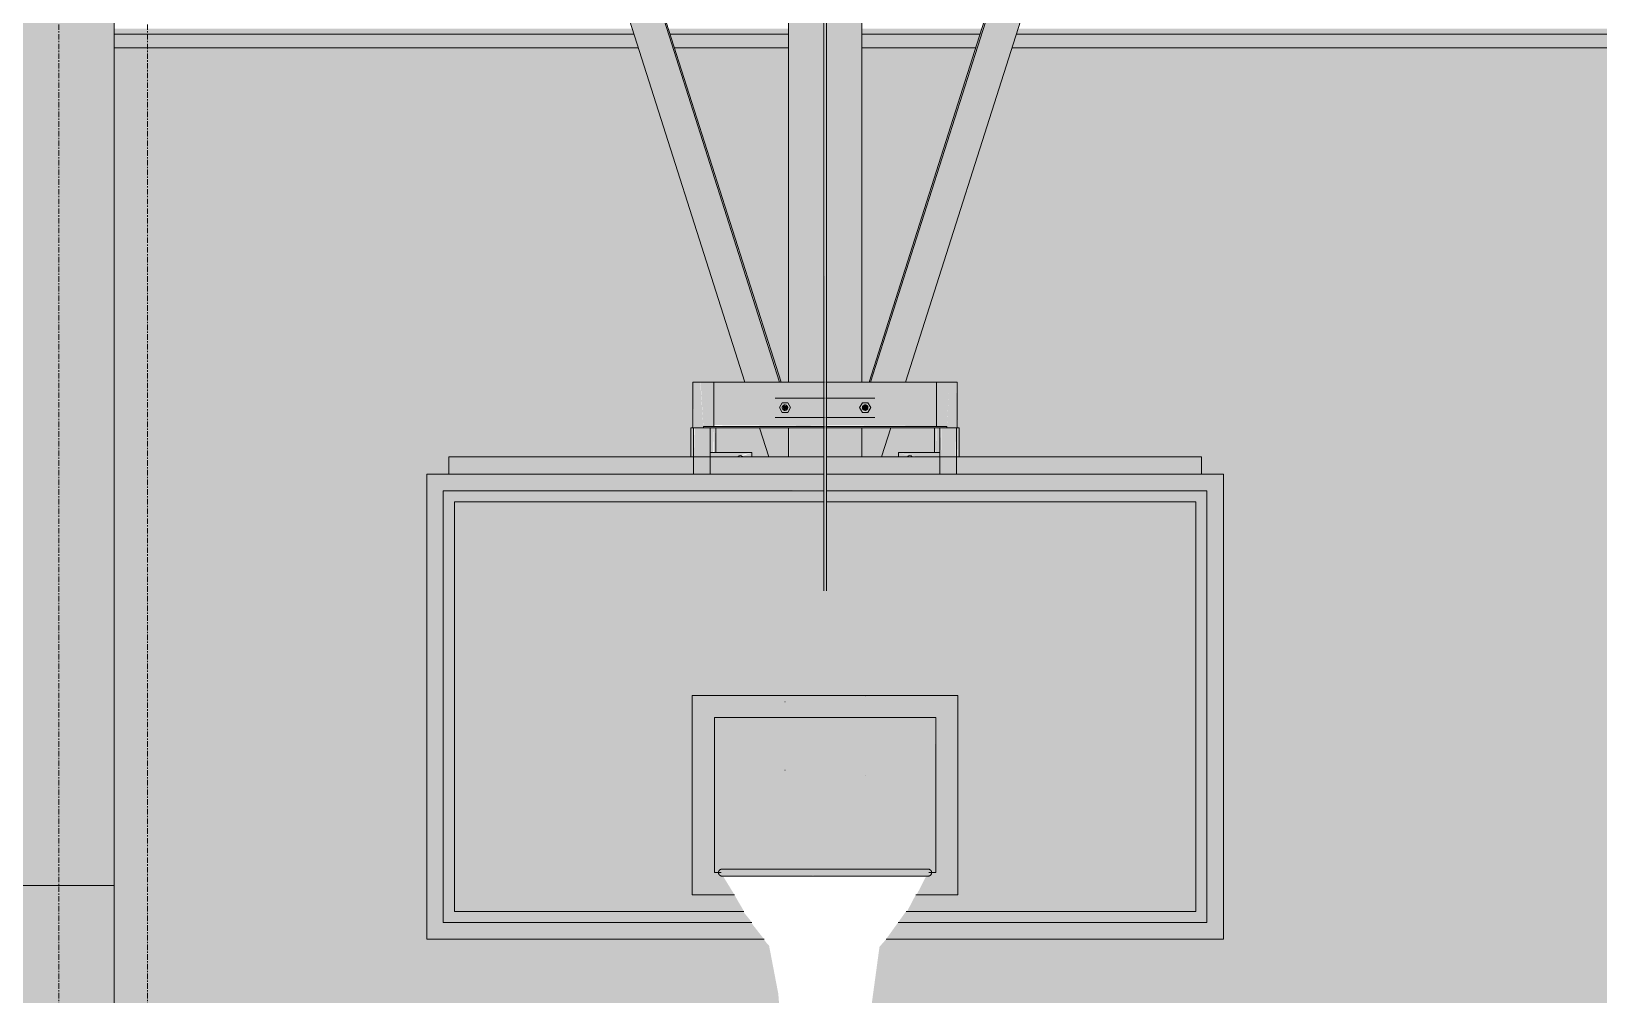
# Model space of a CAD drawing. Header units: inches. Extents: x -55396 to -733, y -290 to 853.
# Drawn here: x -13586.5 to -13444.9, y 109 to 196 of the extents above; entities that cross this region are included whole.
import ezdxf

# ---------------------------------------------------------------- set-up
doc = ezdxf.new("R2010")
doc.units = ezdxf.units.IN
doc.header["$MEASUREMENT"] = 0
doc.linetypes.add('Grid Line 1_2_', pattern=[0.875, 0.5, -0.125, 0.125, -0.125])
for name, color, linetype, lineweight in [('A-WALL-PATT', 111, 'Continuous', 25), ('L-SITE-WALL', 31, 'Continuous', 9), ('Q-SPCQ', 91, 'Continuous', 9), ('S-BEAM', 12, 'Continuous', 9), ('S-GRID', 1, 'Continuous', 9)]:
    doc.layers.add(name, color=color, linetype=linetype, lineweight=lineweight)
pattern_1 = [(90, (-37026.9, -1108), (-193, -193), [48, -145]), (180, (-37026.9, -1108), (-2e-14, -193), [96.25, -96.75]), (270, (-37123.16, -1060), (-193, -193), [48, -145]), (180, (-37026.9, -1060), (-2e-14, -193), [96.25, -96.75]), (270, (-37123.4, -1060), (-193, -193), [48, -145]), (180, (-37123.4, -1060), (-2e-14, -193), [96.25, -96.75]), (90, (-37219.66, -1108), (-193, -193), [48, -145]), (180, (-37123.4, -1108), (-2e-14, -193), [96.25, -96.75]), (90, (-37074.9, -1059.75), (-193, -193), [48, -145]), (180, (-37026.66, -1059.75), (-2e-14, -193), [48.25, -144.75]), (180, (-37026.66, -1011.75), (-2e-14, -193), [48.25, -144.75]), (90, (-37171.4, -1059.75), (-193, -193), [48, -145]), (180, (-37075.16, -1059.75), (-2e-14, -193), [96.25, -96.75]), (270, (-37075.16, -1011.75), (-193, -193), [48, -145]), (180, (-37075.16, -1011.75), (-2e-14, -193), [96.25, -96.75]), (180, (-37171.66, -1059.75), (-2e-14, -193), [48, -145]), (270, (-37171.66, -1011.75), (-193, -193), [48, -145]), (180, (-37171.66, -1011.75), (-2e-14, -193), [48, -145]), (90, (-37026.9, -1011.5), (-193, -193), [48, -145]), (180, (-37026.9, -1011.5), (-2e-14, -193), [96.25, -96.75]), (270, (-37123.16, -963.5), (-193, -193), [48, -145]), (180, (-37026.9, -963.5), (-2e-14, -193), [96.25, -96.75]), (270, (-37123.4, -963.5), (-193, -193), [48, -145]), (180, (-37123.4, -963.5), (-2e-14, -193), [96.25, -96.75]), (270, (-37219.66, -963.5), (-193, -193), [48, -145]), (180, (-37123.4, -1011.5), (-2e-14, -193), [96.25, -96.75]), (90, (-37074.9, -963.25), (-193, -193), [48, -145]), (180, (-37026.66, -963.25), (-2e-14, -193), [48.25, -144.75]), (180, (-37026.66, -915.25), (-2e-14, -193), [48.25, -144.75]), (90, (-37171.4, -963.25), (-193, -193), [48, -145]), (180, (-37075.16, -963.25), (-2e-14, -193), [96.25, -96.75]), (270, (-37075.16, -915.25), (-193, -193), [48, -145]), (180, (-37075.16, -915.25), (-2e-14, -193), [96.25, -96.75]), (180, (-37171.66, -963.25), (-2e-14, -193), [48, -145]), (270, (-37171.66, -915.25), (-193, -193), [48, -145]), (180, (-37171.66, -915.25), (-2e-14, -193), [48, -145])]

# ---------------------------------------------------------------- blocks, each defined once
blk = doc.blocks.new('Basketball_Backstop-Performance_Sports_Systems-3103-Ceiling_Hung - 27_-0_ to 27_-11 7_8_-652462-Section 6')
at = {"layer": 'Q-SPCQ'}
h = blk.add_hatch(color=256, dxfattribs=at)
h.paths.add_polyline_path([(-25625.39, 157.56), (-25625.39, 160.19), (-25628.11, 160.19), (-25627.27, 157.56)], flags=0)
h.paths.add_polyline_path([(-25626.29, 164.31), (-25663.62, 281.37), (-25665.19, 281.37), (-25666.61, 280.92), (-25629.43, 164.31)], flags=0)
for points in [[(-25626.29, 164.31), (-25626.15, 164.31), (-25663.49, 281.37), (-25663.62, 281.37), (-25626.29, 164.31)], [(-25618.19, 164.31), (-25618.06, 164.31), (-25580.73, 281.37), (-25580.86, 281.37), (-25618.19, 164.31)], [(-25622.17, 145.86), (-25622.06, 145.96), (-25622.04, 146.07), (-25622.11, 208.89), (-25622.17, 208.88), (-25622.17, 149.67)], [(-25625.92, 161.78), (-25625.62, 161.82), (-25625.58, 162.12), (-25625.92, 162.22), (-25626.02, 162.12)], [(-25618.55, 161.75), (-25618.33, 161.87), (-25618.3, 162), (-25618.48, 162.24), (-25618.73, 162.18), (-25618.8, 162), (-25618.73, 161.82)], [(-25634.29, 157.56), (-25634.05, 157.56), (-25634.11, 160.19), (-25634.3, 160.19), (-25634.3, 157.56)], [(-25634.04, 157.56), (-25633.92, 157.56), (-25633.99, 160.19), (-25634.05, 160.19), (-25634.05, 157.56)], [(-25633.92, 157.56), (-25632.67, 157.56), (-25632.67, 160.19), (-25633.92, 160.19), (-25633.92, 159.43)], [(-25632.67, 157.56), (-25632.55, 157.62), (-25632.61, 160.19), (-25632.67, 160.19), (-25632.67, 157.56)], [(-25632.3, 157.94), (-25632.3, 160.19), (-25632.55, 160.19), (-25632.55, 157.94)], [(-25632.06, 157.94), (-25632.05, 157.94), (-25632.12, 160.19), (-25632.3, 160.19), (-25632.22, 157.94), (-25632.06, 157.94)], [(-25612.1, 157.94), (-25612.05, 157.94), (-25612.11, 160.19), (-25612.3, 160.19), (-25612.22, 157.94), (-25612.11, 157.94)], [(-25612.05, 157.94), (-25611.8, 157.94), (-25611.8, 160.19), (-25612.05, 160.19), (-25612.05, 159.43)], [(-25611.67, 157.56), (-25611.74, 160.19), (-25611.8, 160.19), (-25611.73, 157.56), (-25611.7, 157.56)], [(-25610.42, 157.56), (-25610.42, 160.19), (-25611.67, 160.19), (-25611.67, 157.56)], [(-25610.3, 157.56), (-25610.3, 157.56), (-25610.36, 160.19), (-25610.42, 160.19), (-25610.36, 157.56), (-25610.31, 157.56)], [(-25610.05, 157.56), (-25610.12, 160.19), (-25610.3, 160.19), (-25610.22, 157.56), (-25610.06, 157.56)], [(-25612.79, 120), (-25612.59, 120.16), (-25612.85, 120.27), (-25613.29, 120.31), (-25614.04, 120.26), (-25617.03, 120.28), (-25617.03, 120.25), (-25619.2, 120.31), (-25621.09, 120.26), (-25623.18, 120.31), (-25625.37, 120.28), (-25626.98, 120.31), (-25629.85, 120.3), (-25631.5, 120.27), (-25631.76, 120.16), (-25631.5, 120), (-25612.85, 120)], [(-25621.17, 119.69), (-25618.26, 119.71), (-25616.56, 119.71), (-25613.51, 119.69), (-25612.85, 119.73), (-25612.59, 119.84), (-25612.85, 120), (-25631.56, 120), (-25631.76, 119.84), (-25631.5, 119.73), (-25631, 119.69), (-25629.52, 119.72), (-25627.32, 119.72), (-25625.2, 119.69), (-25625.15, 119.69), (-25623.26, 119.74), (-25621.22, 119.69)]]:
    blk.add_hatch(color=256, dxfattribs=at).paths.add_polyline_path(points, flags=0)
h = blk.add_hatch(color=256, dxfattribs=at)
h.paths.add_polyline_path([(-25622.39, 157.56), (-25622.29, 157.56), (-25622.29, 160.19), (-25625.39, 160.19), (-25625.37, 157.56), (-25623.03, 157.56)], flags=0)
h.paths.add_polyline_path([(-25622.04, 157.56), (-25618.96, 157.56), (-25618.97, 160.19), (-25622.04, 160.19), (-25622.04, 159.43)], flags=0)
h.paths.add_polyline_path([(-25621.57, 164.31), (-25618.86, 164.31), (-25618.94, 224.79), (-25619.94, 224.75), (-25622.01, 224.75), (-25621.98, 213.06), (-25621.67, 213.06), (-25621.67, 211.92), (-25621.79, 211.92), (-25621.79, 211.69), (-25621.67, 211.64), (-25621.67, 210.67), (-25621.23, 210.67), (-25621.23, 210.42), (-25621.11, 210.36), (-25621.11, 209.94), (-25621.23, 209.94), (-25621.32, 209.7), (-25621.67, 209.64), (-25621.67, 208.57), (-25621.79, 208.57), (-25621.86, 208.56), (-25621.98, 208.56), (-25622.04, 164.31)], flags=0)
h.paths.add_polyline_path([(-25622.36, 208.88), (-25622.29, 209.12), (-25622.36, 209.06)], flags=0)
h.paths.add_polyline_path([(-25623.32, 224.76), (-25623.66, 224.79), (-25623.48, 224.77)], flags=0)
h.paths.add_polyline_path([(-25625.49, 164.31), (-25622.29, 164.31), (-25622.36, 208.56), (-25622.48, 208.57), (-25622.54, 208.57), (-25622.67, 208.57), (-25622.67, 209.75), (-25623.11, 209.75), (-25623.11, 209.94), (-25623.23, 210.01), (-25623.23, 210.42), (-25623.11, 210.42), (-25623.03, 210.62), (-25622.67, 210.7), (-25622.67, 211.69), (-25622.54, 211.69), (-25622.54, 211.92), (-25622.67, 211.92), (-25622.67, 213.06), (-25622.36, 213.14), (-25622.33, 224.75), (-25625.49, 224.75), (-25625.49, 164.31)], flags=0)
h.paths.add_polyline_path([(-25621.81, 210.42), (-25621.79, 210.42), (-25621.86, 210.42)], flags=0)
h.paths.add_polyline_path([(-25622.36, 210.93), (-25622.33, 210.94), (-25622.36, 210.94)], flags=0)
h.paths.add_polyline_path([(-25622.01, 211.46), (-25621.98, 211.51), (-25622.01, 211.48)], flags=0)
h.paths.add_polyline_path([(-25622.61, 213.77), (-25622.58, 213.93), (-25622.39, 213.83)], flags=0)
h.paths.add_polyline_path([(-25621.02, 225.24), (-25620.87, 225.2), (-25620.88, 225.23)], flags=0)
h.paths.add_polyline_path([(-25619.8, 225.19), (-25618.86, 225.25), (-25618.86, 281.37), (-25621.23, 281.29), (-25621.23, 281.18), (-25621.11, 281.11), (-25621.11, 280.7), (-25621.23, 280.7), (-25621.32, 280.45), (-25621.67, 280.45), (-25621.67, 279.24), (-25621.23, 279.24), (-25621.23, 278.99), (-25621.11, 278.93), (-25621.11, 278.51), (-25621.23, 278.51), (-25621.32, 278.26), (-25621.67, 278.21), (-25621.67, 277.14), (-25621.79, 277.14), (-25621.86, 277.13), (-25621.98, 277.13), (-25622.01, 225.25), (-25619.83, 225.2)], flags=0)
h.paths.add_polyline_path([(-25622.36, 277.45), (-25622.33, 277.63), (-25622.36, 277.63)], flags=0)
h.paths.add_polyline_path([(-25623.66, 225.19), (-25622.33, 225.25), (-25622.36, 277.13), (-25622.48, 277.14), (-25622.54, 277.14), (-25622.67, 277.14), (-25622.67, 278.31), (-25623.11, 278.31), (-25623.11, 278.51), (-25623.23, 278.57), (-25623.23, 278.99), (-25623.11, 279.06), (-25623.02, 279.19), (-25622.67, 279.19), (-25622.67, 280.43), (-25623.11, 280.43), (-25623.11, 280.7), (-25623.23, 280.76), (-25623.23, 281.18), (-25623.11, 281.19), (-25623.11, 281.37), (-25625.49, 281.37), (-25625.45, 225.23), (-25624.85, 225.23), (-25623.56, 225.2)], flags=0)
h.paths.add_polyline_path([(-25622.54, 278.99), (-25622.48, 279.06), (-25622.54, 278.99)], flags=0)
h.paths.add_polyline_path([(-25621.86, 278.99), (-25621.79, 279.06), (-25621.86, 279.06)], flags=0)
h.paths.add_polyline_path([(-25622.36, 279.5), (-25622.32, 279.58), (-25622.36, 279.51)], flags=0)
h.paths.add_polyline_path([(-25622.02, 280.02), (-25621.98, 280.08), (-25622.02, 280.05)], flags=0)
h = blk.add_hatch(color=256, dxfattribs=at)
h.paths.add_polyline_path([(-25617.08, 157.56), (-25616.24, 160.19), (-25618.96, 160.19), (-25618.96, 157.56)], flags=0)
h.paths.add_polyline_path([(-25618.06, 164.31), (-25614.92, 164.31), (-25577.74, 280.92), (-25579.16, 281.37), (-25580.73, 281.37), (-25618.06, 164.31)], flags=0)
h = blk.add_hatch(color=256, dxfattribs=at)
h.paths.add_polyline_path([(-25622.17, 208.89), (-25622.23, 209.06), (-25622.23, 209.01), (-25622.17, 208.9)], flags=0)
h.paths.add_polyline_path([(-25622.17, 145.86), (-25622.23, 208.89), (-25622.29, 208.88), (-25622.23, 145.88), (-25622.2, 145.86)], flags=0)
h = blk.add_hatch(color=256, dxfattribs=at)
h.paths.add_polyline_path([(-25633.42, 164.31), (-25633.17, 160.31), (-25632.24, 160.31), (-25632.27, 164.31), (-25633.17, 164.31)], flags=0)
h.paths.add_polyline_path([(-25634.01, 160.19), (-25633.17, 160.19), (-25633.45, 164.31), (-25634.11, 164.31), (-25634.03, 160.19)], flags=0)
h = blk.add_hatch(color=256, dxfattribs=at)
h.paths.add_polyline_path([(-25612.11, 160.44), (-25612.11, 164.31), (-25622.04, 164.31), (-25622.04, 160.44), (-25612.24, 160.44)], flags=0)
h.paths.add_polyline_path([(-25629.52, 160.44), (-25622.29, 160.44), (-25622.29, 164.31), (-25632.24, 164.31), (-25632.24, 160.44)], flags=0)
h.paths.add_polyline_path([(-25625.58, 162.12), (-25625.62, 161.82), (-25625.94, 161.84), (-25626.02, 162.12), (-25625.85, 162.2)], flags=0)
h.paths.add_polyline_path([(-25626.05, 161.56), (-25625.8, 161.75), (-25625.55, 161.56), (-25625.58, 161.87), (-25625.29, 162), (-25625.58, 162.12), (-25625.58, 162.41), (-25625.8, 162.25), (-25626.05, 162.44), (-25626.02, 162.12), (-25626.3, 162), (-25626.02, 161.87), (-25626.03, 161.75)], flags=0)
h.paths.add_polyline_path([(-25626.05, 161.56), (-25626.3, 162), (-25626.02, 162.44), (-25625.55, 162.44), (-25625.29, 162), (-25625.58, 161.56), (-25626.02, 161.56)], flags=0)
h.paths.add_polyline_path([(-25618.3, 161.56), (-25618.73, 161.62), (-25618.55, 161.75), (-25618.33, 161.59)], flags=0)
h.paths.add_polyline_path([(-25618.8, 162.44), (-25618.8, 162.11), (-25619.05, 162), (-25618.91, 162.25)], flags=0)
h.paths.add_polyline_path([(-25618.3, 162.44), (-25618.55, 162.25), (-25618.77, 162.44), (-25618.33, 162.44)], flags=0)
h.paths.add_polyline_path([(-25618.04, 162), (-25618.33, 162.12), (-25618.3, 162.44), (-25618.19, 162.25)], flags=0)
h.paths.add_polyline_path([(-25618.3, 161.56), (-25618.3, 161.89), (-25618.04, 162), (-25618.19, 161.75)], flags=0)
h.paths.add_polyline_path([(-25618.8, 161.56), (-25619.05, 162), (-25618.77, 161.82), (-25618.78, 161.75)], flags=0)
h.paths.add_polyline_path([(-25618.55, 161.75), (-25618.77, 161.92), (-25618.77, 162.08), (-25618.73, 162.18), (-25618.48, 162.24), (-25618.3, 162), (-25618.42, 161.82), (-25618.52, 161.77)], flags=0)
h = blk.add_hatch(color=256, dxfattribs=at)
h.paths.add_polyline_path([(-25610.93, 164.31), (-25612.11, 164.31), (-25612.08, 160.31), (-25611.17, 160.31)], flags=0)
h.paths.add_polyline_path([(-25610.27, 160.19), (-25610.24, 160.19), (-25610.32, 164.31), (-25610.93, 164.31), (-25611.17, 160.19), (-25610.27, 160.19)], flags=0)
h = blk.add_hatch(color=256, dxfattribs=at)
h.paths.add_polyline_path([(-25618.3, 161.56), (-25618.04, 162), (-25618.33, 161.82), (-25618.3, 161.58)], flags=0)
h.paths.add_polyline_path([(-25618.3, 161.56), (-25618.55, 161.75), (-25618.73, 161.56), (-25618.33, 161.56)], flags=0)
h.paths.add_polyline_path([(-25626.05, 161.56), (-25625.55, 161.56), (-25625.8, 161.75)], flags=0)
h.paths.add_polyline_path([(-25626.05, 162.44), (-25625.8, 162.25), (-25625.55, 162.44)], flags=0)
h.paths.add_polyline_path([(-25626.3, 162), (-25626.02, 162.12), (-25626.05, 162.44), (-25626.23, 162.12)], flags=0)
h.paths.add_polyline_path([(-25626.05, 161.56), (-25626.02, 161.87), (-25626.3, 162), (-25626.18, 161.78)], flags=0)
h.paths.add_polyline_path([(-25618.8, 161.56), (-25618.8, 161.89), (-25619.05, 162), (-25618.95, 161.82)], flags=0)
h.paths.add_polyline_path([(-25625.55, 161.56), (-25625.29, 162), (-25625.58, 161.87), (-25625.57, 161.78)], flags=0)
h.paths.add_polyline_path([(-25618.3, 162.44), (-25618.8, 162.44), (-25618.55, 162.25)], flags=0)
h.paths.add_polyline_path([(-25618.04, 162), (-25618.3, 162.42), (-25618.3, 162.11)], flags=0)
h.paths.add_polyline_path([(-25619.05, 162), (-25618.77, 162.16), (-25618.8, 162.44), (-25619.02, 162.06)], flags=0)
h.paths.add_polyline_path([(-25625.29, 162), (-25625.55, 162.44), (-25625.58, 162.12)], flags=0)
h = blk.add_hatch(color=256, dxfattribs=at)
h.paths.add_polyline_path([(-25632.06, 160.19), (-25622.29, 160.19), (-25622.29, 160.31), (-25633.17, 160.31), (-25633.17, 160.19), (-25632.06, 160.19)], flags=0)
h.paths.add_polyline_path([(-25611.17, 160.19), (-25611.17, 160.31), (-25622.04, 160.31), (-25622.04, 160.19), (-25611.67, 160.19)], flags=0)
h = blk.add_hatch(color=256, dxfattribs=at)
h.paths.add_polyline_path([(-25612.11, 160.31), (-25612.11, 160.44), (-25622.04, 160.36), (-25622.04, 160.31), (-25612.24, 160.31)], flags=0)
h.paths.add_polyline_path([(-25625.2, 160.31), (-25622.29, 160.39), (-25622.29, 160.44), (-25632.24, 160.35), (-25632.24, 160.31), (-25629.52, 160.31)], flags=0)
h = blk.add_hatch(color=256, dxfattribs=at)
h.paths.add_polyline_path([(-25656.17, 156), (-25622.29, 156), (-25622.29, 157.56), (-25656.17, 157.56)], flags=0)
h.paths.add_polyline_path([(-25593.09, 156), (-25588.17, 156), (-25588.17, 157.56), (-25622.04, 157.56), (-25622.04, 156), (-25594.17, 156)], flags=0)
h = blk.add_hatch(color=256, dxfattribs=at)
h.paths.add_polyline_path([(-25628.8, 157.94), (-25629.68, 157.62), (-25629.52, 157.56), (-25628.8, 157.56)], flags=0)
h.paths.add_polyline_path([(-25632.55, 157.56), (-25629.98, 157.62), (-25629.89, 157.68), (-25628.8, 157.94), (-25632.55, 157.94)], flags=0)
h.paths.add_polyline_path([(-25611.8, 157.56), (-25611.8, 157.94), (-25615.55, 157.94), (-25613.8, 157.56), (-25612.24, 157.56)], flags=0)
h.paths.add_polyline_path([(-25614.71, 157.56), (-25614.57, 157.68), (-25615.55, 157.94), (-25615.55, 157.56), (-25614.8, 157.56)], flags=0)
h = blk.add_hatch(color=256, dxfattribs=at)
h.paths.add_polyline_path([(-25616.6, 114), (-25586.17, 114), (-25586.17, 156), (-25622.04, 156), (-25622.04, 154.5), (-25587.67, 154.5), (-25587.67, 115.5), (-25615.58, 115.49), (-25616.65, 114)], flags=0)
h.paths.add_polyline_path([(-25627.97, 114), (-25627.7, 114), (-25628.87, 115.5), (-25656.67, 115.5), (-25656.67, 154.5), (-25622.29, 154.55), (-25622.29, 156), (-25658.17, 156), (-25658.17, 114), (-25627.99, 114)], flags=0)
h = blk.add_hatch(color=256, dxfattribs=at)
h.paths.add_polyline_path([(-25612.24, 115.5), (-25587.67, 115.5), (-25587.67, 154.5), (-25622.04, 154.5), (-25622.04, 153.5), (-25588.67, 153.5), (-25588.67, 116.5), (-25614.86, 116.5), (-25615.57, 115.5), (-25613.93, 115.5)], flags=0)
h.paths.add_polyline_path([(-25633.84, 115.5), (-25628.78, 115.5), (-25629.59, 116.5), (-25655.67, 116.5), (-25655.67, 153.5), (-25622.29, 153.5), (-25622.29, 154.5), (-25656.67, 154.5), (-25656.67, 115.5), (-25638.16, 115.5)], flags=0)
h.paths.add_polyline_path([(-25630.57, 118), (-25630.37, 118.01), (-25631.42, 119.72), (-25631.61, 119.78), (-25631.76, 119.84), (-25631.56, 120), (-25632.17, 120), (-25632.17, 134), (-25612.17, 134), (-25612.24, 120), (-25612.73, 119.95), (-25612.59, 119.84), (-25613.09, 119.58), (-25613.9, 118), (-25610.17, 118), (-25610.17, 136), (-25634.17, 136), (-25634.17, 118), (-25631.19, 118)], flags=0)
h = blk.add_hatch(color=256, dxfattribs=at)
h.paths.add_polyline_path([(-25655.67, 116.5), (-25629.52, 116.54), (-25630, 117.35), (-25630.37, 118), (-25634.17, 118), (-25634.17, 136), (-25610.17, 136), (-25610.17, 118), (-25613.98, 118), (-25614.76, 116.5), (-25588.67, 116.5), (-25588.67, 153.5), (-25622.04, 153.5), (-25622.11, 145.88), (-25622.23, 145.88), (-25622.29, 146.07), (-25622.29, 153.5), (-25655.67, 153.5), (-25655.67, 120.37)], flags=0)
h.paths.add_polyline_path([(-25612.24, 120), (-25612.17, 120), (-25612.24, 134), (-25632.17, 134), (-25632.17, 120), (-25631.56, 120), (-25631.76, 120.16), (-25631.25, 120.29), (-25630.24, 120.31), (-25618.27, 120.31), (-25612.79, 120.24), (-25612.64, 120.12), (-25612.72, 120), (-25612.59, 120)], flags=0)
for p, q in [((-25629.43, 164.31), (-25666.61, 280.92)), ((-25626.29, 164.31), (-25663.62, 281.37)), ((-25626.15, 164.31), (-25663.49, 281.37)), ((-25580.86, 281.37), (-25618.19, 164.31)), ((-25618.06, 164.31), (-25580.73, 281.37)), ((-25614.92, 164.31), (-25577.74, 280.92)), ((-25625.49, 224.84), (-25625.49, 164.31)), ((-25618.86, 164.31), (-25618.86, 224.84)), ((-25622.29, 208.89), (-25622.29, 145.46)), ((-25622.04, 145.46), (-25622.04, 208.89)), ((-25634.11, 164.31), (-25634.11, 160.19)), ((-25634.11, 164.31), (-25632.24, 164.31)), ((-25632.24, 160.31), (-25632.24, 164.31)), ((-25622.22, 164.31), (-25632.24, 164.31)), ((-25612.11, 164.31), (-25622.12, 164.31)), ((-25612.11, 164.31), (-25612.11, 160.31)), ((-25612.11, 164.31), (-25610.24, 164.31)), ((-25610.24, 160.19), (-25610.24, 164.31)), ((-25622.22, 162.87), (-25626.67, 162.87)), ((-25617.67, 162.87), (-25622.12, 162.87)), ((-25626.05, 162.44), (-25626.3, 162)), ((-25626.3, 162), (-25626.05, 161.56)), ((-25625.55, 162.44), (-25626.05, 162.44)), ((-25626.05, 161.56), (-25625.55, 161.56)), ((-25625.29, 162), (-25625.55, 162.44)), ((-25625.55, 161.56), (-25625.29, 162)), ((-25618.8, 162.44), (-25619.05, 162)), ((-25619.05, 162), (-25618.8, 161.56)), ((-25618.3, 162.44), (-25618.8, 162.44)), ((-25618.8, 161.56), (-25618.3, 161.56)), ((-25618.04, 162), (-25618.3, 162.44)), ((-25618.3, 161.56), (-25618.04, 162)), ((-25634.3, 160.19), (-25634.3, 157.56)), ((-25634.3, 160.19), (-25634.05, 160.19)), ((-25634.05, 160.19), (-25634.05, 156)), ((-25634.05, 160.19), (-25633.92, 160.19)), ((-25633.92, 160.19), (-25632.67, 160.19)), ((-25633.17, 160.19), (-25633.17, 160.31)), ((-25622.22, 160.31), (-25633.17, 160.31)), ((-25632.67, 160.19), (-25632.55, 160.19)), ((-25632.57, 160.19), (-25632.3, 160.19)), ((-25632.55, 156), (-25632.55, 160.19)), ((-25632.3, 160.19), (-25632.06, 160.19)), ((-25622.22, 160.19), (-25632.06, 160.19)), ((-25632.05, 157.94), (-25632.05, 160.19)), ((-25627.27, 157.56), (-25628.11, 160.19)), ((-25626.67, 161.12), (-25622.22, 161.12)), ((-25625.49, 160.19), (-25625.49, 157.56)), ((-25622.12, 161.12), (-25617.67, 161.12)), ((-25611.17, 160.31), (-25622.12, 160.31)), ((-25612.29, 160.19), (-25622.12, 160.19)), ((-25618.86, 157.56), (-25618.86, 160.19)), ((-25617.08, 157.56), (-25616.24, 160.19)), ((-25612.3, 160.19), (-25612.3, 157.94)), ((-25612.29, 160.19), (-25612.05, 160.19)), ((-25612.05, 160.19), (-25611.78, 160.19)), ((-25611.8, 160.19), (-25611.8, 156)), ((-25611.8, 160.19), (-25611.67, 160.19)), ((-25611.67, 160.19), (-25610.42, 160.19)), ((-25611.17, 160.31), (-25611.17, 160.19)), ((-25610.42, 160.19), (-25610.3, 160.19)), ((-25610.3, 160.19), (-25610.05, 160.19)), ((-25610.3, 156), (-25610.3, 160.19)), ((-25610.05, 157.56), (-25610.05, 160.19)), ((-25656.17, 156), (-25656.17, 157.56)), ((-25656.17, 157.56), (-25622.25, 157.56)), ((-25628.8, 157.94), (-25632.55, 157.94)), ((-25632.55, 157.94), (-25632.55, 157.56)), ((-25628.8, 157.56), (-25628.8, 157.94)), ((-25622.09, 157.56), (-25588.17, 157.56)), ((-25615.55, 157.94), (-25615.55, 157.56)), ((-25611.8, 157.94), (-25615.55, 157.94)), ((-25611.8, 157.56), (-25611.8, 157.94)), ((-25588.17, 157.56), (-25588.17, 156)), ((-25622.25, 156), (-25658.17, 156)), ((-25658.17, 156), (-25658.17, 114)), ((-25586.17, 156), (-25622.09, 156)), ((-25586.17, 114), (-25586.17, 156)), ((-25656.67, 115.5), (-25656.67, 154.5)), ((-25656.67, 154.5), (-25622.25, 154.5)), ((-25622.25, 154.5), (-25656.67, 154.5)), ((-25656.67, 154.5), (-25656.67, 115.5)), ((-25622.09, 154.5), (-25587.67, 154.5)), ((-25587.67, 154.5), (-25622.09, 154.5)), ((-25587.67, 154.5), (-25587.67, 115.5)), ((-25587.67, 115.5), (-25587.67, 154.5)), ((-25622.25, 153.5), (-25655.67, 153.5)), ((-25655.67, 153.5), (-25655.67, 116.5)), ((-25655.67, 116.5), (-25655.67, 153.5)), ((-25655.67, 153.5), (-25622.25, 153.5)), ((-25588.67, 153.5), (-25622.09, 153.5)), ((-25622.09, 153.5), (-25588.67, 153.5)), ((-25588.67, 116.5), (-25588.67, 153.5)), ((-25588.67, 153.5), (-25588.67, 116.5)), ((-25634.17, 118), (-25634.17, 136)), ((-25634.17, 136), (-25610.17, 136)), ((-25610.17, 136), (-25634.17, 136)), ((-25634.17, 136), (-25634.17, 118)), ((-25610.17, 136), (-25610.17, 118)), ((-25610.17, 118), (-25610.17, 136)), ((-25625.79, 135.44), (-25625.8, 135.44)), ((-25618.56, 135.94), (-25618.55, 135.94)), ((-25612.17, 134), (-25632.17, 134)), ((-25632.17, 134), (-25632.17, 120)), ((-25632.17, 120), (-25632.17, 134)), ((-25632.17, 134), (-25612.17, 134)), ((-25612.17, 120), (-25612.17, 134)), ((-25612.17, 134), (-25612.17, 120)), ((-25625.79, 129.25), (-25625.8, 129.25)), ((-25618.56, 128.75), (-25618.55, 128.75)), ((-25632.17, 120), (-25631.56, 120)), ((-25631.56, 120), (-25632.17, 120)), ((-25626.67, 120.31), (-25625.3, 120.31)), ((-25625.42, 120.31), (-25625.67, 120.31)), ((-25625.67, 120.3), (-25625.67, 120.31)), ((-25625.3, 120.31), (-25619.05, 120.31)), ((-25619.05, 120.31), (-25617.67, 120.31)), ((-25618.67, 120.31), (-25618.92, 120.31)), ((-25618.67, 120.31), (-25618.67, 120.3)), ((-25612.79, 120), (-25612.17, 120)), ((-25612.17, 120), (-25612.79, 120)), ((-25630.37, 118), (-25634.17, 118)), ((-25634.17, 118), (-25630.37, 118)), ((-25610.17, 118), (-25613.98, 118)), ((-25613.98, 118), (-25610.17, 118)), ((-25655.67, 116.5), (-25629.52, 116.5)), ((-25629.52, 116.5), (-25655.67, 116.5)), ((-25614.86, 116.5), (-25588.67, 116.5)), ((-25588.67, 116.5), (-25614.86, 116.5)), ((-25628.78, 115.5), (-25656.67, 115.5)), ((-25656.67, 115.5), (-25628.78, 115.5)), ((-25587.67, 115.5), (-25615.57, 115.5)), ((-25615.57, 115.5), (-25587.67, 115.5)), ((-25658.17, 114), (-25627.69, 114)), ((-25616.65, 114), (-25586.17, 114))]:
    blk.add_line(p, q, dxfattribs=at)
at = {"layer": 'Q-SPCQ', "flags": 128}
for points in [[(-25625.86, 162.24), (-25625.85, 162.24), (-25625.84, 162.25), (-25625.83, 162.25), (-25625.82, 162.25), (-25625.81, 162.25), (-25625.8, 162.25), (-25625.8, 162.25)], [(-25625.8, 161.75), (-25625.81, 161.75), (-25625.82, 161.75), (-25625.83, 161.75), (-25625.84, 161.75), (-25625.85, 161.75), (-25625.86, 161.76)], [(-25625.8, 162.25), (-25625.8, 162.25), (-25625.79, 162.25), (-25625.77, 162.25)], [(-25625.78, 161.75), (-25625.79, 161.75), (-25625.8, 161.75), (-25625.8, 161.75)], [(-25618.57, 162.25), (-25618.56, 162.25), (-25618.55, 162.25), (-25618.55, 162.25)], [(-25618.55, 161.75), (-25618.55, 161.75), (-25618.56, 161.75)], [(-25618.55, 162.25), (-25618.54, 162.25), (-25618.53, 162.25), (-25618.52, 162.25), (-25618.51, 162.25), (-25618.5, 162.25), (-25618.49, 162.24)], [(-25618.51, 161.75), (-25618.52, 161.75), (-25618.53, 161.75), (-25618.54, 161.75), (-25618.55, 161.75), (-25618.55, 161.75)], [(-25631.8, 120), (-25631.8, 120.01), (-25631.8, 120.02), (-25631.8, 120.04), (-25631.79, 120.05), (-25631.79, 120.06), (-25631.79, 120.07), (-25631.79, 120.09), (-25631.78, 120.1), (-25631.78, 120.11), (-25631.77, 120.12), (-25631.77, 120.13), (-25631.76, 120.14), (-25631.76, 120.16), (-25631.75, 120.17), (-25631.74, 120.18), (-25631.74, 120.19), (-25631.73, 120.2), (-25631.72, 120.21), (-25631.71, 120.22), (-25631.7, 120.22), (-25631.7, 120.23), (-25631.69, 120.24), (-25631.68, 120.25), (-25631.67, 120.26), (-25631.66, 120.26), (-25631.64, 120.27), (-25631.63, 120.28), (-25631.62, 120.28), (-25631.61, 120.29), (-25631.6, 120.29), (-25631.59, 120.3), (-25631.58, 120.3), (-25631.56, 120.3), (-25631.55, 120.31), (-25631.54, 120.31), (-25631.53, 120.31), (-25631.51, 120.31), (-25631.5, 120.31), (-25631.49, 120.31), (-25631.49, 120.31)], [(-25631.49, 119.69), (-25631.5, 119.69), (-25631.51, 119.69), (-25631.52, 119.69), (-25631.54, 119.69), (-25631.55, 119.69), (-25631.56, 119.7), (-25631.57, 119.7), (-25631.58, 119.7), (-25631.6, 119.71), (-25631.61, 119.71), (-25631.62, 119.72), (-25631.63, 119.72), (-25631.64, 119.73), (-25631.65, 119.74), (-25631.66, 119.74), (-25631.67, 119.75), (-25631.68, 119.76), (-25631.69, 119.77), (-25631.7, 119.77), (-25631.71, 119.78), (-25631.72, 119.79), (-25631.73, 119.8), (-25631.74, 119.81), (-25631.74, 119.82), (-25631.75, 119.83), (-25631.76, 119.84), (-25631.76, 119.85), (-25631.77, 119.86), (-25631.77, 119.88), (-25631.78, 119.89), (-25631.78, 119.9), (-25631.79, 119.91), (-25631.79, 119.92), (-25631.79, 119.93), (-25631.79, 119.95), (-25631.8, 119.96), (-25631.8, 119.97), (-25631.8, 119.98), (-25631.8, 120), (-25631.8, 120)], [(-25612.86, 120.31), (-25612.87, 120.31), (-25612.89, 120.31), (-25612.93, 120.31), (-25612.98, 120.31), (-25613.05, 120.31), (-25613.13, 120.31), (-25613.22, 120.31), (-25613.33, 120.31), (-25613.46, 120.31), (-25613.6, 120.31), (-25613.75, 120.31), (-25613.91, 120.31), (-25614.09, 120.31), (-25614.28, 120.31), (-25614.49, 120.31), (-25614.7, 120.31), (-25614.93, 120.31), (-25615.17, 120.31), (-25615.42, 120.31), (-25615.69, 120.31), (-25615.96, 120.31), (-25616.24, 120.31), (-25616.53, 120.31), (-25616.83, 120.31), (-25617.14, 120.31), (-25617.46, 120.31), (-25617.78, 120.31), (-25618.12, 120.31), (-25618.46, 120.31), (-25618.8, 120.31), (-25619.15, 120.31), (-25619.5, 120.31), (-25619.86, 120.31), (-25620.23, 120.31), (-25620.59, 120.31), (-25620.96, 120.31), (-25621.33, 120.31), (-25621.7, 120.31), (-25622.07, 120.31), (-25622.45, 120.31), (-25622.82, 120.31), (-25623.19, 120.31), (-25623.56, 120.31), (-25623.93, 120.31), (-25624.29, 120.31), (-25624.65, 120.31), (-25625.01, 120.31), (-25625.36, 120.31), (-25625.71, 120.31), (-25626.05, 120.31), (-25626.38, 120.31), (-25626.71, 120.31), (-25627.04, 120.31), (-25627.35, 120.31), (-25627.65, 120.31), (-25627.95, 120.31), (-25628.24, 120.31), (-25628.52, 120.31), (-25628.78, 120.31), (-25629.04, 120.31), (-25629.29, 120.31), (-25629.52, 120.31), (-25629.74, 120.31), (-25629.96, 120.31), (-25630.15, 120.31), (-25630.34, 120.31), (-25630.51, 120.31), (-25630.67, 120.31), (-25630.82, 120.31), (-25630.95, 120.31), (-25631.07, 120.31), (-25631.17, 120.31), (-25631.26, 120.31), (-25631.33, 120.31), (-25631.39, 120.31), (-25631.44, 120.31), (-25631.47, 120.31), (-25631.48, 120.31), (-25631.49, 120.31)], [(-25631.49, 120.31), (-25631.48, 120.31), (-25631.46, 120.31), (-25631.42, 120.31), (-25631.37, 120.31), (-25631.3, 120.31), (-25631.22, 120.31), (-25631.12, 120.31), (-25631.01, 120.31), (-25630.89, 120.31), (-25630.75, 120.31), (-25630.6, 120.31), (-25630.43, 120.31), (-25630.26, 120.31), (-25630.06, 120.31), (-25629.86, 120.31), (-25629.64, 120.31), (-25629.42, 120.31), (-25629.18, 120.31), (-25628.92, 120.31), (-25628.66, 120.31), (-25628.39, 120.31), (-25628.11, 120.31), (-25627.82, 120.31), (-25627.51, 120.31), (-25627.21, 120.31), (-25626.89, 120.31), (-25626.56, 120.31), (-25626.23, 120.31), (-25625.89, 120.31), (-25625.55, 120.31), (-25625.2, 120.31), (-25624.84, 120.31), (-25624.49, 120.31), (-25624.12, 120.31), (-25623.76, 120.31), (-25623.39, 120.31), (-25623.02, 120.31), (-25622.65, 120.31), (-25622.27, 120.31), (-25621.9, 120.31), (-25621.53, 120.31), (-25621.16, 120.31), (-25620.79, 120.31), (-25620.42, 120.31), (-25620.06, 120.31), (-25619.7, 120.31), (-25619.34, 120.31), (-25618.99, 120.31), (-25618.64, 120.31), (-25618.3, 120.31), (-25617.96, 120.31), (-25617.63, 120.31), (-25617.31, 120.31), (-25617, 120.31), (-25616.69, 120.31), (-25616.4, 120.31), (-25616.11, 120.31), (-25615.83, 120.31), (-25615.56, 120.31), (-25615.31, 120.31), (-25615.06, 120.31), (-25614.83, 120.31), (-25614.6, 120.31), (-25614.39, 120.31), (-25614.19, 120.31), (-25614.01, 120.31), (-25613.84, 120.31), (-25613.68, 120.31), (-25613.53, 120.31), (-25613.4, 120.31), (-25613.28, 120.31), (-25613.18, 120.31), (-25613.09, 120.31), (-25613.01, 120.31), (-25612.95, 120.31), (-25612.91, 120.31), (-25612.88, 120.31), (-25612.86, 120.31), (-25612.86, 120.31)], [(-25631.49, 119.69), (-25631.48, 119.69), (-25631.46, 119.69), (-25631.42, 119.69), (-25631.37, 119.69), (-25631.3, 119.69), (-25631.22, 119.69), (-25631.12, 119.69), (-25631.01, 119.69), (-25630.89, 119.69), (-25630.75, 119.69), (-25630.6, 119.69), (-25630.43, 119.69), (-25630.26, 119.69), (-25630.06, 119.69), (-25629.86, 119.69), (-25629.64, 119.69), (-25629.42, 119.69), (-25629.18, 119.69), (-25628.92, 119.69), (-25628.66, 119.69), (-25628.39, 119.69), (-25628.11, 119.69), (-25627.82, 119.69), (-25627.51, 119.69), (-25627.21, 119.69), (-25626.89, 119.69), (-25626.56, 119.69), (-25626.23, 119.69), (-25625.89, 119.69), (-25625.55, 119.69), (-25625.2, 119.69), (-25624.84, 119.69), (-25624.49, 119.69), (-25624.12, 119.69), (-25623.76, 119.69), (-25623.39, 119.69), (-25623.02, 119.69), (-25622.65, 119.69), (-25622.27, 119.69), (-25621.9, 119.69), (-25621.53, 119.69), (-25621.16, 119.69), (-25620.79, 119.69), (-25620.42, 119.69), (-25620.06, 119.69), (-25619.7, 119.69), (-25619.34, 119.69), (-25618.99, 119.69), (-25618.64, 119.69), (-25618.3, 119.69), (-25617.96, 119.69), (-25617.63, 119.69), (-25617.31, 119.69), (-25617, 119.69), (-25616.69, 119.69), (-25616.4, 119.69), (-25616.11, 119.69), (-25615.83, 119.69), (-25615.56, 119.69), (-25615.31, 119.69), (-25615.06, 119.69), (-25614.83, 119.69), (-25614.6, 119.69), (-25614.39, 119.69), (-25614.19, 119.69), (-25614.01, 119.69), (-25613.84, 119.69), (-25613.68, 119.69), (-25613.53, 119.69), (-25613.4, 119.69), (-25613.28, 119.69), (-25613.18, 119.69), (-25613.09, 119.69), (-25613.01, 119.69), (-25612.95, 119.69), (-25612.91, 119.69), (-25612.88, 119.69), (-25612.86, 119.69), (-25612.86, 119.69)], [(-25631.26, 119.69), (-25631.33, 119.69), (-25631.39, 119.69), (-25631.44, 119.69), (-25631.47, 119.69), (-25631.48, 119.69), (-25631.49, 119.69)], [(-25612.86, 119.69), (-25612.87, 119.69), (-25612.89, 119.69), (-25612.93, 119.69), (-25612.98, 119.69), (-25613.05, 119.69), (-25613.13, 119.69)], [(-25612.86, 120.31), (-25612.85, 120.31), (-25612.84, 120.31), (-25612.82, 120.31), (-25612.81, 120.31), (-25612.8, 120.31), (-25612.79, 120.3), (-25612.78, 120.3), (-25612.76, 120.3), (-25612.75, 120.29), (-25612.74, 120.29), (-25612.73, 120.28), (-25612.72, 120.28), (-25612.71, 120.27), (-25612.7, 120.26), (-25612.68, 120.26), (-25612.67, 120.25), (-25612.66, 120.24), (-25612.66, 120.23), (-25612.65, 120.23), (-25612.64, 120.22), (-25612.63, 120.21), (-25612.62, 120.2), (-25612.61, 120.19), (-25612.61, 120.18), (-25612.6, 120.17), (-25612.59, 120.16), (-25612.59, 120.15), (-25612.58, 120.14), (-25612.57, 120.12), (-25612.57, 120.11), (-25612.57, 120.1), (-25612.56, 120.09), (-25612.56, 120.08), (-25612.56, 120.07), (-25612.55, 120.05), (-25612.55, 120.04), (-25612.55, 120.03), (-25612.55, 120.02), (-25612.55, 120), (-25612.55, 120)], [(-25612.55, 120), (-25612.55, 119.99), (-25612.55, 119.98), (-25612.55, 119.96), (-25612.55, 119.95), (-25612.56, 119.94), (-25612.56, 119.93), (-25612.56, 119.91), (-25612.56, 119.9), (-25612.57, 119.89), (-25612.57, 119.88), (-25612.58, 119.87), (-25612.58, 119.86), (-25612.59, 119.84), (-25612.6, 119.83), (-25612.6, 119.82), (-25612.61, 119.81), (-25612.62, 119.8), (-25612.63, 119.79), (-25612.63, 119.78), (-25612.64, 119.78), (-25612.65, 119.77), (-25612.66, 119.76), (-25612.67, 119.75), (-25612.68, 119.74), (-25612.69, 119.74), (-25612.7, 119.73), (-25612.71, 119.72), (-25612.73, 119.72), (-25612.74, 119.71), (-25612.75, 119.71), (-25612.76, 119.7), (-25612.77, 119.7), (-25612.78, 119.7), (-25612.8, 119.69), (-25612.81, 119.69), (-25612.82, 119.69), (-25612.83, 119.69), (-25612.85, 119.69), (-25612.86, 119.69), (-25612.86, 119.69)]]:
    blk.add_lwpolyline(points, dxfattribs=at)
at = {"layer": 'Q-SPCQ'}
for centre, radius, start, end in [((-25625.8, 162), 0.25, 0, 180), ((-25625.8, 162), 0.25, 150, 225), ((-25625.8, 162), 0.25, 180, 0), ((-25625.8, 162), 0.25, 90, 120), ((-25625.8, 162), 0.25, 240, 270), ((-25625.8, 162), 0.25, 45, 90), ((-25625.8, 162), 0.25, 270, 300), ((-25625.8, 162), 0.25, 330, 30), ((-25618.55, 162), 0.25, 0, 180), ((-25618.55, 162), 0.25, 180, 0), ((-25618.55, 162), 0.25, 90, 105), ((-25618.55, 162), 0.25, 75, 90), ((-25618.55, 162), 0.25, 15, 60), ((-25629.83, 157.47), 0.219, 30, 150), ((-25614.52, 157.47), 0.219, 30, 150)]:
    blk.add_arc(centre, radius, start, end, dxfattribs=at)
blk = doc.blocks.new('columns and girder2 - one-1108489-Section 6')
at = {"layer": 'S-BEAM'}
h = blk.add_hatch(color=256, dxfattribs=at)
h.paths.add_polyline_path([(-25686.39, 118.85), (-25686.39, 250), (-25696.39, 250), (-25696.39, 118.85)], flags=0)
h.paths.add_polyline_path([(-25696.39, 278), (-25686.39, 278), (-25686.39, 294.08), (-25696.39, 294.08)], flags=0)
blk.add_hatch(color=256, dxfattribs=at).paths.add_polyline_path([(-25696.39, 1), (-25686.39, 1), (-25686.39, 118.85), (-25696.39, 118.85), (-25696.39, 76.43)], flags=0)
for p, q in [((-25686.39, 250), (-25686.39, 118.85)), ((-25686.39, 118.85), (-25696.39, 118.85)), ((-25686.39, 118.85), (-25686.39, 1))]:
    blk.add_line(p, q, dxfattribs=at)
blk = doc.blocks.new('Girt_Z - 10_D-1179800-Section 6')
at = {"layer": 'S-BEAM'}
h = blk.add_hatch(color=256, dxfattribs=at)
h.paths.add_polyline_path([(-26260.64, 195.75), (-25985.89, 195.75), (-25985.89, 196.23), (-26260.64, 196.23)], flags=0)
h.paths.add_polyline_path([(-22802.14, 195.75), (-22802.14, 196.23), (-22813.89, 196.23), (-22813.89, 195.75), (-22804.3, 195.75)], flags=0)
h.paths.add_polyline_path([(-25975.89, 195.75), (-25972.54, 195.75), (-25972.54, 196.23), (-25975.89, 196.23)], flags=0)
h.paths.add_polyline_path([(-22841.89, 195.75), (-22841.89, 196.23), (-23080.89, 196.23), (-23080.89, 195.75), (-22907.98, 195.75)], flags=0)
h.paths.add_polyline_path([(-25944.54, 195.75), (-25860.36, 195.75), (-25860.36, 196.23), (-25944.54, 196.23)], flags=0)
h.paths.add_polyline_path([(-23090.89, 195.75), (-23090.89, 196.23), (-23370.39, 196.23), (-23370.39, 195.75), (-23184.45, 195.75)], flags=0)
h.paths.add_polyline_path([(-25832.36, 195.75), (-25696.39, 195.75), (-25696.39, 196.23), (-25832.36, 196.23)], flags=0)
h.paths.add_polyline_path([(-23380.39, 195.75), (-23380.39, 196.23), (-23659.89, 196.23), (-23659.89, 195.75), (-23460.93, 195.75)], flags=0)
h.paths.add_polyline_path([(-25686.39, 195.75), (-25639.45, 195.75), (-25639.6, 196.23), (-25686.39, 196.23)], flags=0)
h.paths.add_polyline_path([(-23669.89, 195.75), (-23669.89, 196.23), (-23949.39, 196.23), (-23949.39, 195.75), (-23737.4, 195.75)], flags=0)
h.paths.add_polyline_path([(-25636.18, 195.75), (-25625.49, 195.75), (-25625.49, 196.23), (-25636.33, 196.23)], flags=0)
h.paths.add_polyline_path([(-23959.39, 195.75), (-23959.39, 196.23), (-24238.89, 196.23), (-24238.89, 195.75), (-24013.87, 195.75)], flags=0)
h.paths.add_polyline_path([(-25618.86, 195.75), (-25608.17, 195.75), (-25608.01, 196.23), (-25618.86, 196.23)], flags=0)
h.paths.add_polyline_path([(-25604.9, 195.75), (-25406.89, 195.75), (-25406.89, 196.23), (-25604.74, 196.23)], flags=0)
h.paths.add_polyline_path([(-24248.89, 195.75), (-24248.89, 196.23), (-24528.39, 196.23), (-24528.39, 195.75), (-24290.35, 195.75)], flags=0)
h.paths.add_polyline_path([(-24538.39, 195.75), (-24538.39, 196.23), (-24817.89, 196.23), (-24817.89, 195.75), (-24566.82, 195.75)], flags=0)
h.paths.add_polyline_path([(-25396.89, 195.75), (-25117.39, 195.75), (-25117.39, 196.23), (-25396.89, 196.23)], flags=0)
h.paths.add_polyline_path([(-24827.89, 195.75), (-24827.89, 196.23), (-24939.18, 196.23), (-24939.33, 195.75), (-24843.3, 195.75)], flags=0)
h.paths.add_polyline_path([(-25107.39, 195.75), (-24973.88, 195.75), (-24974.04, 196.23), (-25107.39, 196.23)], flags=0)
h.paths.add_polyline_path([(-24942.6, 195.75), (-24942.45, 196.23), (-24953.29, 196.23), (-24953.29, 195.75), (-24946.97, 195.75)], flags=0)
h.paths.add_polyline_path([(-24970.61, 195.75), (-24959.92, 195.75), (-24959.92, 196.23), (-24970.77, 196.23)], flags=0)
h.paths.add_polyline_path([(-22791.39, 195.75), (-22791.39, 195.75), (-22791.39, 196.23)], flags=0)
h = blk.add_hatch(color=256, dxfattribs=at)
h.paths.add_polyline_path([(-24973.48, 194.5), (-24973.88, 195.75), (-25107.39, 195.75), (-25107.39, 194.5), (-24981.53, 194.5)], flags=0)
h.paths.add_polyline_path([(-22802.14, 194.5), (-22802.14, 195.75), (-22813.89, 195.75), (-22813.89, 194.5), (-22804.3, 194.5)], flags=0)
h.paths.add_polyline_path([(-26225.67, 194.5), (-25985.89, 194.5), (-25985.89, 195.75), (-26260.64, 195.75), (-26260.64, 194.5)], flags=0)
h.paths.add_polyline_path([(-22841.89, 194.5), (-22841.89, 195.75), (-23080.89, 195.75), (-23080.89, 194.5), (-22907.98, 194.5)], flags=0)
h.paths.add_polyline_path([(-25975.89, 194.5), (-25972.54, 194.5), (-25972.54, 195.75), (-25975.89, 195.75)], flags=0)
h.paths.add_polyline_path([(-23090.89, 194.5), (-23090.89, 195.75), (-23370.39, 195.75), (-23370.39, 194.5), (-23184.45, 194.5)], flags=0)
h.paths.add_polyline_path([(-25944.54, 194.5), (-25860.36, 194.5), (-25860.36, 195.75), (-25944.54, 195.75)], flags=0)
h.paths.add_polyline_path([(-23380.39, 194.5), (-23380.39, 195.75), (-23659.89, 195.75), (-23659.89, 194.5), (-23460.93, 194.5)], flags=0)
h.paths.add_polyline_path([(-25832.36, 194.5), (-25696.39, 194.5), (-25696.39, 195.75), (-25832.36, 195.75)], flags=0)
h.paths.add_polyline_path([(-23669.89, 194.5), (-23669.89, 195.75), (-23949.39, 195.75), (-23949.39, 194.5), (-23737.4, 194.5)], flags=0)
h.paths.add_polyline_path([(-25686.39, 194.5), (-25639.05, 194.5), (-25639.45, 195.75), (-25686.39, 195.75)], flags=0)
h.paths.add_polyline_path([(-23959.39, 194.5), (-23959.39, 195.75), (-24238.89, 195.75), (-24238.89, 194.5), (-24013.87, 194.5)], flags=0)
h.paths.add_polyline_path([(-25635.78, 194.5), (-25625.49, 194.5), (-25625.49, 195.75), (-25636.18, 195.75)], flags=0)
h.paths.add_polyline_path([(-24248.89, 194.5), (-24248.89, 195.75), (-24528.39, 195.75), (-24528.39, 194.5), (-24290.35, 194.5)], flags=0)
h.paths.add_polyline_path([(-25618.86, 194.5), (-25608.57, 194.5), (-25608.17, 195.75), (-25618.86, 195.75)], flags=0)
h.paths.add_polyline_path([(-25605.3, 194.5), (-25406.89, 194.5), (-25406.89, 195.75), (-25604.9, 195.75)], flags=0)
h.paths.add_polyline_path([(-24538.39, 194.5), (-24538.39, 195.75), (-24817.89, 195.75), (-24817.89, 194.5), (-24566.82, 194.5)], flags=0)
h.paths.add_polyline_path([(-24827.89, 194.5), (-24827.89, 195.75), (-24939.33, 195.75), (-24939.73, 194.5), (-24843.3, 194.5)], flags=0)
h.paths.add_polyline_path([(-25396.89, 194.5), (-25117.39, 194.5), (-25117.39, 195.75), (-25396.89, 195.75)], flags=0)
h.paths.add_polyline_path([(-24943, 194.5), (-24942.6, 195.75), (-24953.29, 195.75), (-24953.29, 194.5), (-24946.97, 194.5)], flags=0)
h.paths.add_polyline_path([(-24959.92, 194.5), (-24959.92, 195.75), (-24970.61, 195.75), (-24970.21, 194.5), (-24964.25, 194.5)], flags=0)
for p, q in [((-25686.39, 195.75), (-25639.45, 195.75)), ((-25636.18, 195.75), (-25625.49, 195.75)), ((-25618.86, 195.75), (-25608.17, 195.75)), ((-25604.9, 195.75), (-25406.89, 195.75))]:
    blk.add_line(p, q, dxfattribs=at)

msp = doc.modelspace()

# ---------------------------------------------------------------- hatches: boundary and pattern name
at = {"layer": 'A-WALL-PATT', "lineweight": 9}
h = msp.add_hatch(dxfattribs=at)
h.set_pattern_fill('FP_29', color=256, style=0, pattern_type=2)
h.set_pattern_definition(pattern_1)
h.paths.add_polyline_path([(-14153.25, 176), (-13878.5, 176), (-13878.5, 194.5), (-14153.25, 194.5), (-14153.25, 183.84)], flags=0)
h.paths.add_polyline_path([(-13461.65, 176), (-13299.5, 176), (-13299.5, 194.5), (-13497.9, 194.5), (-13503.8, 176), (-13496.21, 176)], flags=0)
h.paths.add_polyline_path([(-13289.5, 176), (-13010, 176), (-13010, 194.5), (-13289.5, 194.5)], flags=0)
h.paths.add_polyline_path([(-13507.07, 176), (-13501.17, 194.5), (-13511.47, 194.5), (-13511.47, 176)], flags=0)
h.paths.add_polyline_path([(-13000, 176), (-12860.19, 176), (-12866.09, 194.5), (-13000, 194.5)], flags=0)
h.paths.add_polyline_path([(-10694.75, 176), (-10694.75, 194.5), (-10706.5, 194.5), (-10706.5, 176), (-10696.91, 176)], flags=0)
h.paths.add_polyline_path([(-12856.92, 176), (-12852.53, 176), (-12852.53, 194.5), (-12862.82, 194.5), (-12862.54, 193.61)], flags=0)
h.paths.add_polyline_path([(-12845.9, 176), (-12841.51, 176), (-12835.61, 194.5), (-12845.9, 194.5), (-12845.9, 183.84)], flags=0)
h.paths.add_polyline_path([(-12838.24, 176), (-12720.5, 176), (-12720.5, 194.5), (-12832.34, 194.5), (-12832.62, 193.61)], flags=0)
h.paths.add_polyline_path([(-13518.09, 176), (-13518.09, 194.5), (-13528.39, 194.5), (-13522.49, 176), (-13522.13, 176)], flags=0)
h.paths.add_polyline_path([(-13525.76, 176), (-13531.66, 194.5), (-13579, 194.5), (-13579, 176), (-13530.77, 176)], flags=0)
h.paths.add_polyline_path([(-10736.34, 176), (-10734.5, 176), (-10734.5, 194.5), (-10973.5, 194.5), (-10973.5, 176), (-10748.75, 176)], flags=0)
h.paths.add_polyline_path([(-13589, 176), (-13589, 194.5), (-13724.96, 194.5), (-13724.96, 176), (-13599.89, 176)], flags=0)
h.paths.add_polyline_path([(-10983.5, 176), (-10983.5, 194.5), (-11263, 194.5), (-11263, 176), (-11077.06, 176)], flags=0)
h.paths.add_polyline_path([(-13868.5, 176), (-13865.15, 176), (-13865.15, 194.5), (-13868.5, 194.5), (-13868.5, 193.61)], flags=0)
h.paths.add_polyline_path([(-12710.5, 176), (-12431, 176), (-12431, 194.5), (-12710.5, 194.5)], flags=0)
h.paths.add_polyline_path([(-11273, 176), (-11273, 194.5), (-11552.5, 194.5), (-11552.5, 176), (-11353.53, 176)], flags=0)
h.paths.add_polyline_path([(-13837.15, 176), (-13752.96, 176), (-13752.96, 194.5), (-13837.15, 194.5), (-13837.15, 193.61)], flags=0)
h.paths.add_polyline_path([(-11562.5, 176), (-11562.5, 194.5), (-11842, 194.5), (-11842, 176), (-11630.01, 176)], flags=0)
h.paths.add_polyline_path([(-11852, 176), (-11852, 194.5), (-12131.5, 194.5), (-12131.5, 176), (-11906.48, 176)], flags=0)
h.paths.add_polyline_path([(-12141.5, 176), (-12141.5, 194.5), (-12421, 194.5), (-12421, 176), (-12182.96, 176)], flags=0)
h = msp.add_hatch(dxfattribs=at)
h.set_pattern_fill('FP_29', color=256, style=0, pattern_type=2)
h.set_pattern_definition(pattern_1)
h.paths.add_polyline_path([(-12597.67, 1), (-12522.62, 1), (-12522.62, 98.25), (-12431, 98.25), (-12431, 176), (-12710.5, 176), (-12710.5, 1)], flags=0)
h.paths.add_polyline_path([(-12720.5, 1), (-12720.5, 176), (-12838.24, 176), (-12841.96, 164.31), (-12837.28, 164.31), (-12837.21, 160.19), (-12837.09, 160.19), (-12837.09, 157.56), (-12815.21, 157.56), (-12815.21, 156), (-12813.21, 156), (-12813.21, 114), (-12843.74, 113.93), (-12844.23, 113.11), (-12844.38, 112.5), (-12845.05, 108.24), (-12845.27, 104.39), (-12845.29, 101.31), (-12853.21, 101.31), (-12853.18, 105.72), (-12853.51, 109.44), (-12854.27, 113.3), (-12854.79, 114), (-12885.21, 114.02), (-12885.21, 156), (-12883.21, 156), (-12883.21, 157.56), (-12861.34, 157.56), (-12861.27, 160.19), (-12861.15, 160.19), (-12861.09, 164.31), (-12856.47, 164.31), (-12860.19, 176), (-13000, 176), (-13000, 1), (-12812.12, 1), (-12812.12, 98.25), (-12738.25, 98.25), (-12738.25, 1)], flags=0)
h.paths.add_polyline_path([(-13150.61, 1), (-13053.37, 1), (-13053.37, 98.25), (-13010, 98.25), (-13010, 176), (-13289.5, 176), (-13289.5, 1), (-13288.85, 1)], flags=0)
h.paths.add_polyline_path([(-13632.25, 1), (-13589, 1), (-13589, 176), (-13724.96, 176), (-13724.96, 146.5), (-13632.25, 146.5), (-13632.25, 76.43)], flags=0)
h.paths.add_polyline_path([(-13579, 1), (-13455.37, 1), (-13455.37, 98.25), (-13374.87, 98.25), (-13374.87, 1), (-13299.5, 1), (-13299.5, 176), (-13503.8, 176), (-13507.53, 164.31), (-13502.84, 164.31), (-13502.78, 160.19), (-13502.66, 160.19), (-13502.66, 157.56), (-13480.78, 157.56), (-13480.78, 156), (-13478.78, 156), (-13478.78, 114), (-13509.31, 113.93), (-13509.82, 113.35), (-13509.87, 113.28), (-13510.71, 107.11), (-13510.84, 104.39), (-13510.86, 101.31), (-13518.78, 101.31), (-13518.75, 105.72), (-13519.01, 109.05), (-13519.85, 113.43), (-13520.02, 113.58), (-13520.34, 114), (-13550.78, 114), (-13550.78, 156), (-13548.78, 156), (-13548.78, 157.56), (-13526.91, 157.56), (-13526.83, 160.19), (-13526.72, 160.19), (-13526.66, 164.31), (-13522.03, 164.31), (-13525.76, 176), (-13579, 176), (-13579, 29.58)], flags=0)
h.paths.add_polyline_path([(-11552.5, 98.25), (-11273, 98.25), (-11273, 176), (-11552.5, 176), (-11552.5, 115.49)], flags=0)
h.paths.add_polyline_path([(-12321.19, 98.25), (-12141.5, 98.25), (-12141.5, 176), (-12421, 176), (-12421, 98.25), (-12390.31, 98.25)], flags=0)
h.paths.add_polyline_path([(-11263, 98.25), (-10983.5, 98.25), (-10983.5, 176), (-11263, 176), (-11263, 115.49)], flags=0)
h.paths.add_polyline_path([(-11562.5, 98.25), (-11562.5, 176), (-11842, 176), (-11842, 98.25), (-11630.01, 98.25)], flags=0)
h.paths.add_polyline_path([(-10748.75, 98.25), (-10694.75, 98.25), (-10694.75, 176), (-10706.5, 176), (-10706.55, 144.78), (-10706.74, 142.8), (-10707.65, 139.9), (-10708.59, 138.01), (-10710.15, 135.95), (-10712.15, 134.16), (-10714.63, 132.7), (-10716.67, 131.91), (-10719.21, 131.44), (-10721.79, 131.44), (-10724.49, 131.98), (-10727.09, 133.06), (-10727.81, 133.47), (-10729.52, 134.67), (-10731.47, 136.73), (-10732.81, 138.78), (-10733.76, 141.02), (-10734.3, 143.08), (-10734.5, 146.3), (-10734.5, 176), (-10973.5, 176), (-10973.5, 98.25), (-10766.03, 98.25)], flags=0)
h.paths.add_polyline_path([(-12131.5, 98.25), (-11852, 98.25), (-11852, 176), (-12131.5, 176), (-12131.5, 114.74)], flags=0)
h.paths.add_polyline_path([(-10754.92, 112.79), (-10757.39, 113.01), (-10759.89, 113.72), (-10761.92, 114.67), (-10764.22, 116.38), (-10765.86, 118.1), (-10767.18, 120.1), (-10768.15, 122.31), (-10768.74, 124.8), (-10768.92, 127.09), (-10768.71, 129.52), (-10768.07, 131.88), (-10767.04, 134.09), (-10765.64, 136.08), (-10763.92, 137.81), (-10761.92, 139.21), (-10759.71, 140.24), (-10757.35, 140.87), (-10754.92, 141.08), (-10752.49, 140.87), (-10750.13, 140.24), (-10747.92, 139.21), (-10745.92, 137.81), (-10744.19, 136.08), (-10742.79, 134.09), (-10741.76, 131.88), (-10741.13, 129.52), (-10740.92, 126.8), (-10741.13, 124.37), (-10741.76, 122.01), (-10742.79, 119.8), (-10744.46, 117.53), (-10745.92, 116.07), (-10747.92, 114.67), (-10750.13, 113.64), (-10752.49, 113), (-10754.22, 112.85)], flags=0)
h.paths.add_polyline_path([(-10684, 146.25), (-10684, 146.25), (-10684, 149.67)], flags=0)
h.paths.add_polyline_path([(-13752.96, 146.5), (-13752.96, 176), (-13837.15, 176), (-13837.15, 146.5), (-13753.89, 146.5)], flags=0)
h.paths.add_polyline_path([(-13865.15, 146.5), (-13865.15, 176), (-13868.5, 176), (-13868.5, 146.5), (-13866.08, 146.5)], flags=0)
h.paths.add_polyline_path([(-13878.5, 146.5), (-13878.5, 176), (-14153.25, 176), (-14153.25, 146.5), (-13885, 146.5)], flags=0)
h.paths.add_polyline_path([(-12855.84, 157.94), (-12857.06, 157.56), (-12856.72, 157.62), (-12856.72, 157.71), (-12856.65, 157.72)], flags=0)
h.paths.add_polyline_path([(-12854.31, 157.56), (-12855.15, 160.19), (-12859.09, 160.19), (-12859.09, 157.94), (-12855.84, 157.94), (-12855.84, 157.56)], flags=0)
h.paths.add_polyline_path([(-12841.36, 157.56), (-12841.5, 157.68), (-12841.67, 157.66), (-12841.67, 157.56), (-12841.37, 157.56)], flags=0)
h.paths.add_polyline_path([(-13522.38, 157.56), (-13522.28, 157.62), (-13522.28, 157.71), (-13522.49, 157.56)], flags=0)
h.paths.add_polyline_path([(-13506.93, 157.56), (-13507.07, 157.68), (-13507.23, 157.66), (-13507.23, 157.56), (-13506.94, 157.56)], flags=0)
h.paths.add_polyline_path([(-12844.12, 157.56), (-12842.59, 157.62), (-12842.59, 157.94), (-12839.34, 157.94), (-12839.34, 160.19), (-12843.28, 160.19), (-12844.11, 157.58)], flags=0)
h.paths.add_polyline_path([(-13521.41, 157.56), (-13519.9, 157.62), (-13520.72, 160.19), (-13524.66, 160.19), (-13524.66, 157.94), (-13521.41, 157.94), (-13521.41, 157.58)], flags=0)
h.paths.add_polyline_path([(-13508.16, 157.56), (-13508.16, 157.94), (-13504.91, 157.94), (-13504.91, 160.19), (-13508.85, 160.19), (-13509.68, 157.56)], flags=0)
h.paths.add_polyline_path([(-12853.19, 164.31), (-12852.53, 164.31), (-12852.53, 176), (-12856.92, 176), (-12853.19, 164.31)], flags=0)
h.paths.add_polyline_path([(-13518.76, 164.31), (-13518.09, 164.31), (-13518.09, 176), (-13522.49, 176), (-13518.76, 164.31)], flags=0)
h.paths.add_polyline_path([(-13510.8, 164.31), (-13507.07, 176), (-13511.47, 176), (-13511.47, 164.31)], flags=0)
h.paths.add_polyline_path([(-12845.23, 164.31), (-12841.51, 176), (-12845.9, 176), (-12845.9, 164.31)], flags=0)

# ---------------------------------------------------------------- linework, layer by layer
at = {"layer": 'L-SITE-WALL'}
for p, q in [((-13531.66, 194.5), (-13579, 194.5)), ((-13518.09, 194.5), (-13528.39, 194.5)), ((-13501.17, 194.5), (-13511.47, 194.5)), ((-13299.5, 194.5), (-13497.9, 194.5))]:
    msp.add_line(p, q, dxfattribs=at)
at = {"layer": 'S-GRID', "linetype": 'Grid Line 1_2_'}
for p, q in [((-13584, -132), (-13584, 573.76)), ((-13584, -132), (-13584, 573.76)), ((-13576, -132), (-13576, 573.76))]:
    msp.add_line(p, q, dxfattribs=at)

# ---------------------------------------------------------------- block references
at = {"layer": 'Q-SPCQ'}
msp.add_blockref('Basketball_Backstop-Performance_Sports_Systems-3103-Ceiling_Hung - 27_-0_ to 27_-11 7_8_-652462-Section 6', (12107.39, 0), dxfattribs=at)
at = {"layer": 'S-BEAM'}
for name in ['columns and girder2 - one-1108489-Section 6', 'Girt_Z - 10_D-1179800-Section 6']:
    msp.add_blockref(name, (12107.39, 0), dxfattribs=at)

doc.saveas('drawing.dxf')
